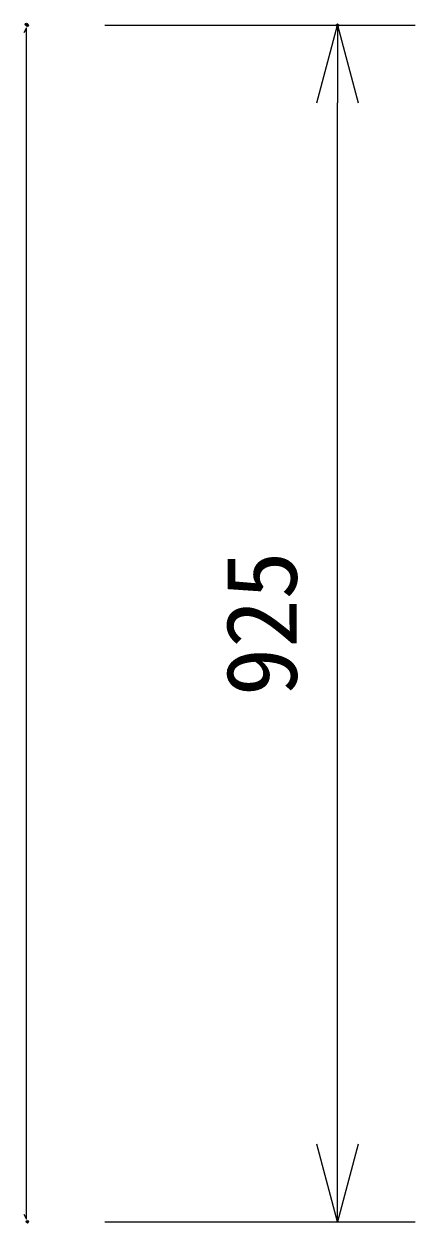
# Model space of a CAD drawing. Units: millimetres, scale not verified. Extents: x -62 to 63, y -57 to 57.
# Drawn here: x 16.69 to 26.78, y -4.98 to 25.92 of the extents above; entities that cross this region are included whole.
import ezdxf
from ezdxf.enums import TextEntityAlignment as Align

# ---------------------------------------------------------------- set-up
doc = ezdxf.new("R2010")
doc.units = ezdxf.units.MM
doc.header["$LTSCALE"] = 0.125
doc.header["$PDMODE"] = 32
doc.header["$PDSIZE"] = 0.0625
for name, color, linetype, lineweight in [('0-0_0', 7, 'Continuous', 9), ('0-5_GAIKEI', 1, 'Continuous', 18), ('0-6_SUNPO', 7, 'Continuous', 9)]:
    doc.layers.add(name, color=color, linetype=linetype, lineweight=lineweight)
doc.layers.add('0-4_Defpoints', color=7, linetype='Continuous')
doc.styles.add('ＭＳ ゴシック', font='')
doc.styles.get('ＭＳ ゴシック').set_extended_font_data('MS Gothic')

# ---------------------------------------------------------------- blocks, each defined once
blk = doc.blocks.new('D8')
at = {"layer": '0-4_Defpoints'}
blk.add_point((9.3114, 26.7442), dxfattribs=at)
blk = doc.blocks.new('_OPEN30')
at = {"layer": '0-0_0'}
blk.add_line((0, 0), (-1, 0), dxfattribs=at)
blk.add_lwpolyline([(-1, 0.26795), (0, 0), (-1, -0.26795)], dxfattribs=at)
blk = doc.blocks.new('D5')
at = {"layer": '0-4_Defpoints'}
for p in [(9.3368, 26.7201), (17.3368, 26.7201), (9.3368, -4.1199)]:
    blk.add_point(p, dxfattribs=at)
at = {"layer": '0-6_SUNPO'}
for p, q in [((11.3368, 26.7201), (19.3368, 26.7201)), ((17.3368, -2.1199), (17.3368, 24.7201)), ((11.3368, -4.1199), (19.3368, -4.1199))]:
    blk.add_line(p, q, dxfattribs=at)
at = {"layer": '0-6_SUNPO', "xscale": 2, "yscale": 2}
for p, rotation in [((17.3368, 26.7201), 90), ((17.3368, -4.1199), 270)]:
    blk.add_blockref('_OPEN30', p, dxfattribs=dict(at, rotation=rotation))
at = {"layer": '0-6_SUNPO', "style": 'ＭＳ ゴシック'}
blk.add_text('925', height=1.833, rotation=90, dxfattribs=at).set_placement((16.8368, 9.4251), align=Align.BOTTOM_LEFT)

msp = doc.modelspace()

# ---------------------------------------------------------------- linework, layer by layer
at = {"layer": '0-5_GAIKEI'}
for p, q in [((16.7583, 25.8204), (16.6944, 25.6933)), ((16.7583, -4.8788), (16.7583, 25.8204)), ((16.7583, 25.8204), (16.7583, 25.8204)), ((16.6944, -4.7517), (16.7583, -4.8788)), ((16.7583, -4.8788), (16.7583, -4.8788))]:
    msp.add_line(p, q, dxfattribs=at)
at = {"layer": '0-5_GAIKEI', "color": 7}
msp.add_line((16.7583, -4.8788), (16.7583, 25.8204), dxfattribs=at)

# ---------------------------------------------------------------- block references
at = {"layer": '0-6_SUNPO'}
for name in ['D8', 'D5']:
    msp.add_blockref(name, (7.4469, -0.8293), dxfattribs=at)

doc.saveas('drawing.dxf')
